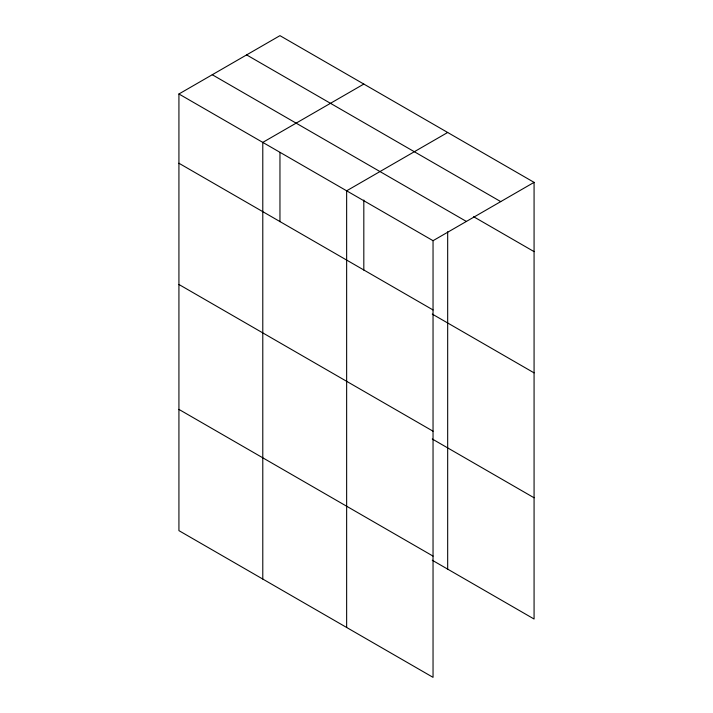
<?xml version="1.0" encoding="UTF-8"?>
<svg xmlns="http://www.w3.org/2000/svg" width="713" height="713" viewBox="0 0 713 713"><rect width="100%" height="100%" fill="white"/><g stroke="black" fill="none" stroke-linecap="round" stroke-linejoin="round"><path stroke-width="1.07" d="M279.959 221.698L279.959 152.742M363.817 270.12L363.817 200.041M447.675 231.77L447.675 569.134M178.927 93.982L433.041 240.691L433.041 677.35L178.927 530.641L178.927 93.982L279.959 35.65L534.073 182.359L534.073 619.018L432.256 560.231M363.817 84.063L262.785 142.395L262.785 579.054M447.675 132.475L346.643 190.808L346.643 627.467M433.041 240.691L534.073 182.359M246.618 54.901L500.731 201.61M473.592 216.707L534.073 251.618M212.269 74.731L466.382 221.44M178.927 163.241L433.041 309.95M432.256 314.076L534.073 372.863M178.927 284.478L433.041 431.196M432.256 438.994L534.073 497.781M178.927 409.396L433.041 556.104"/></g></svg>
